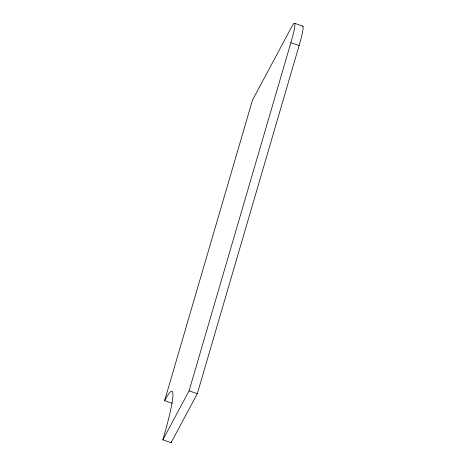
<?xml version="1.0" encoding="UTF-8"?>
<svg xmlns="http://www.w3.org/2000/svg" width="466" height="466" viewBox="0 0 466 466"><rect width="100%" height="100%" fill="white"/><g stroke="black" fill="none" stroke-linecap="round" stroke-linejoin="round"><path stroke-width="0.7" d="M162.85 439.863A93.713 8.19 -71 0 0 164.603 400.696L252.52 100.039L291.576 27.051A37.484 3.274 -71 0 1 290.877 42.715L189.074 390.846L162.85 439.863L171.086 442.7L197.31 393.688L299.114 45.557A37.484 3.274 -71 0 0 302.382 26.183M294.617 23.3L302.853 26.137M290.877 42.715L299.114 45.557M189.074 390.846L197.31 393.688M164.603 400.696L172.152 403.3M171.482 441.325A93.713 8.19 -71 0 1 171.086 442.7"/></g></svg>
